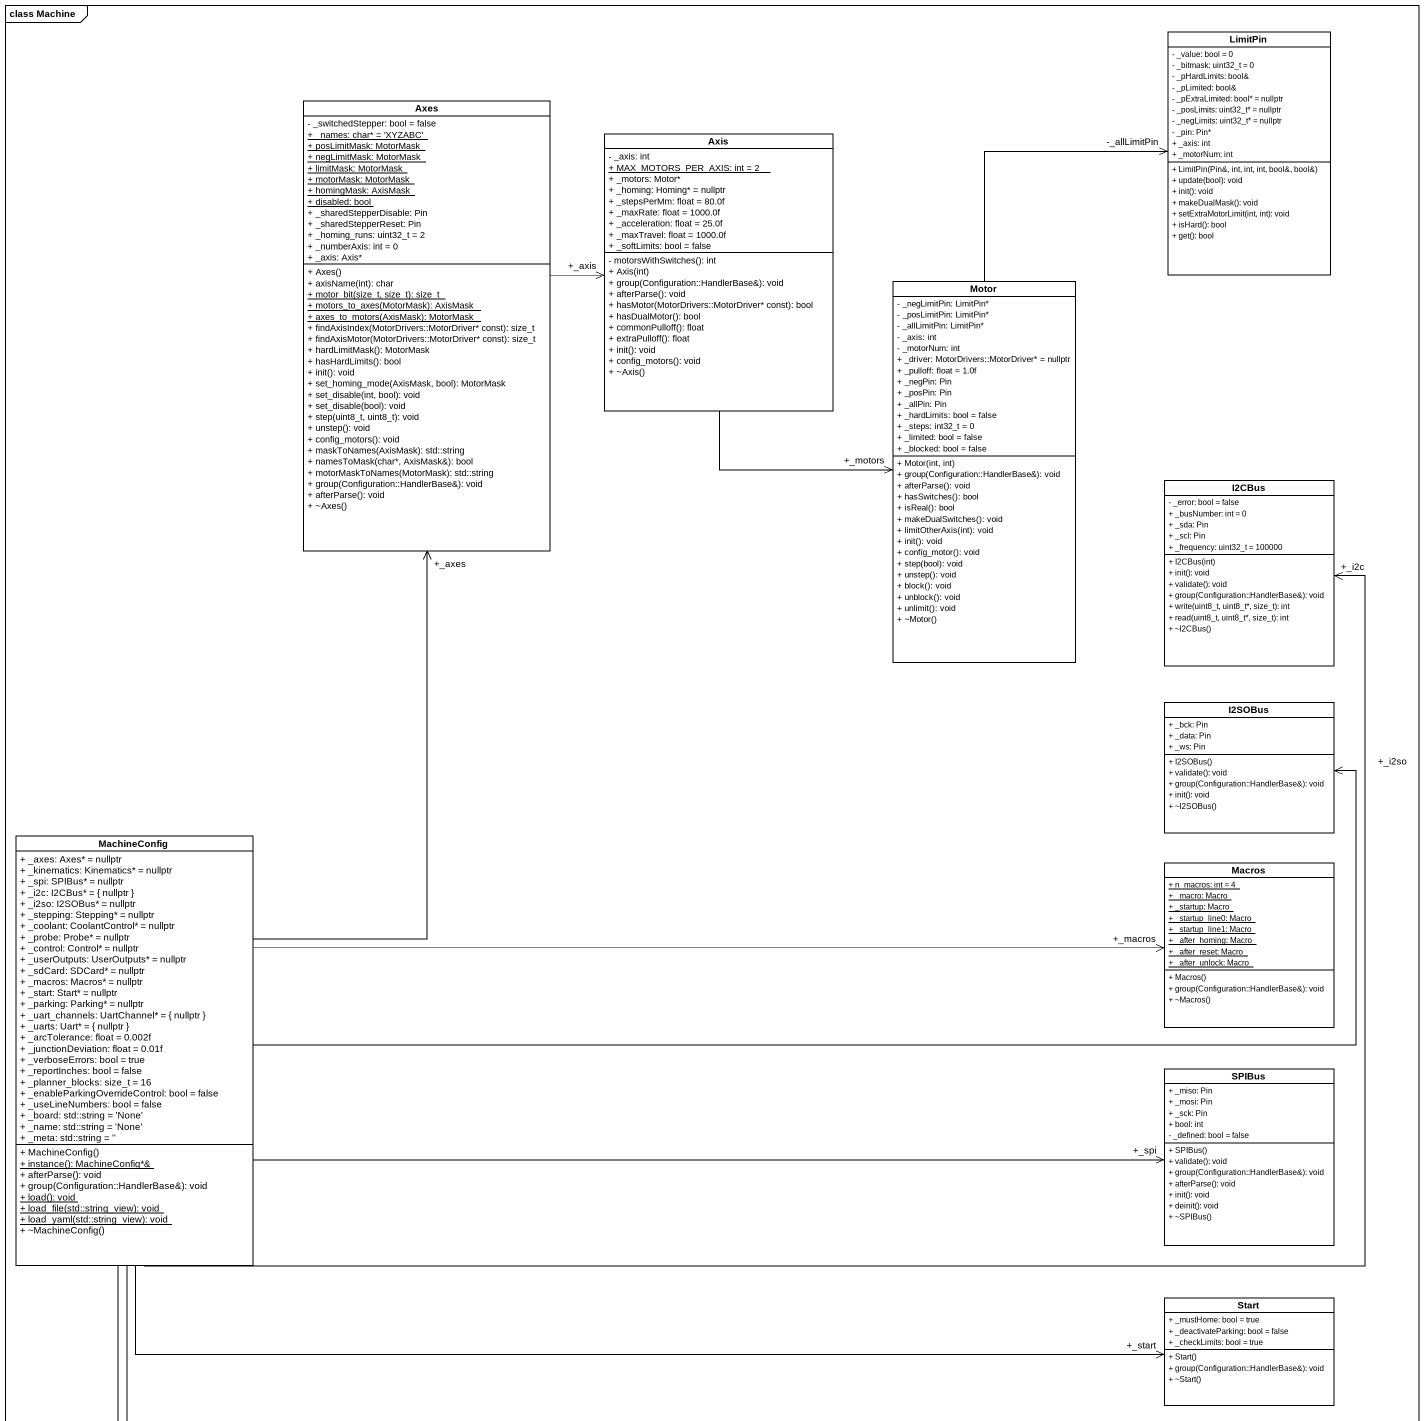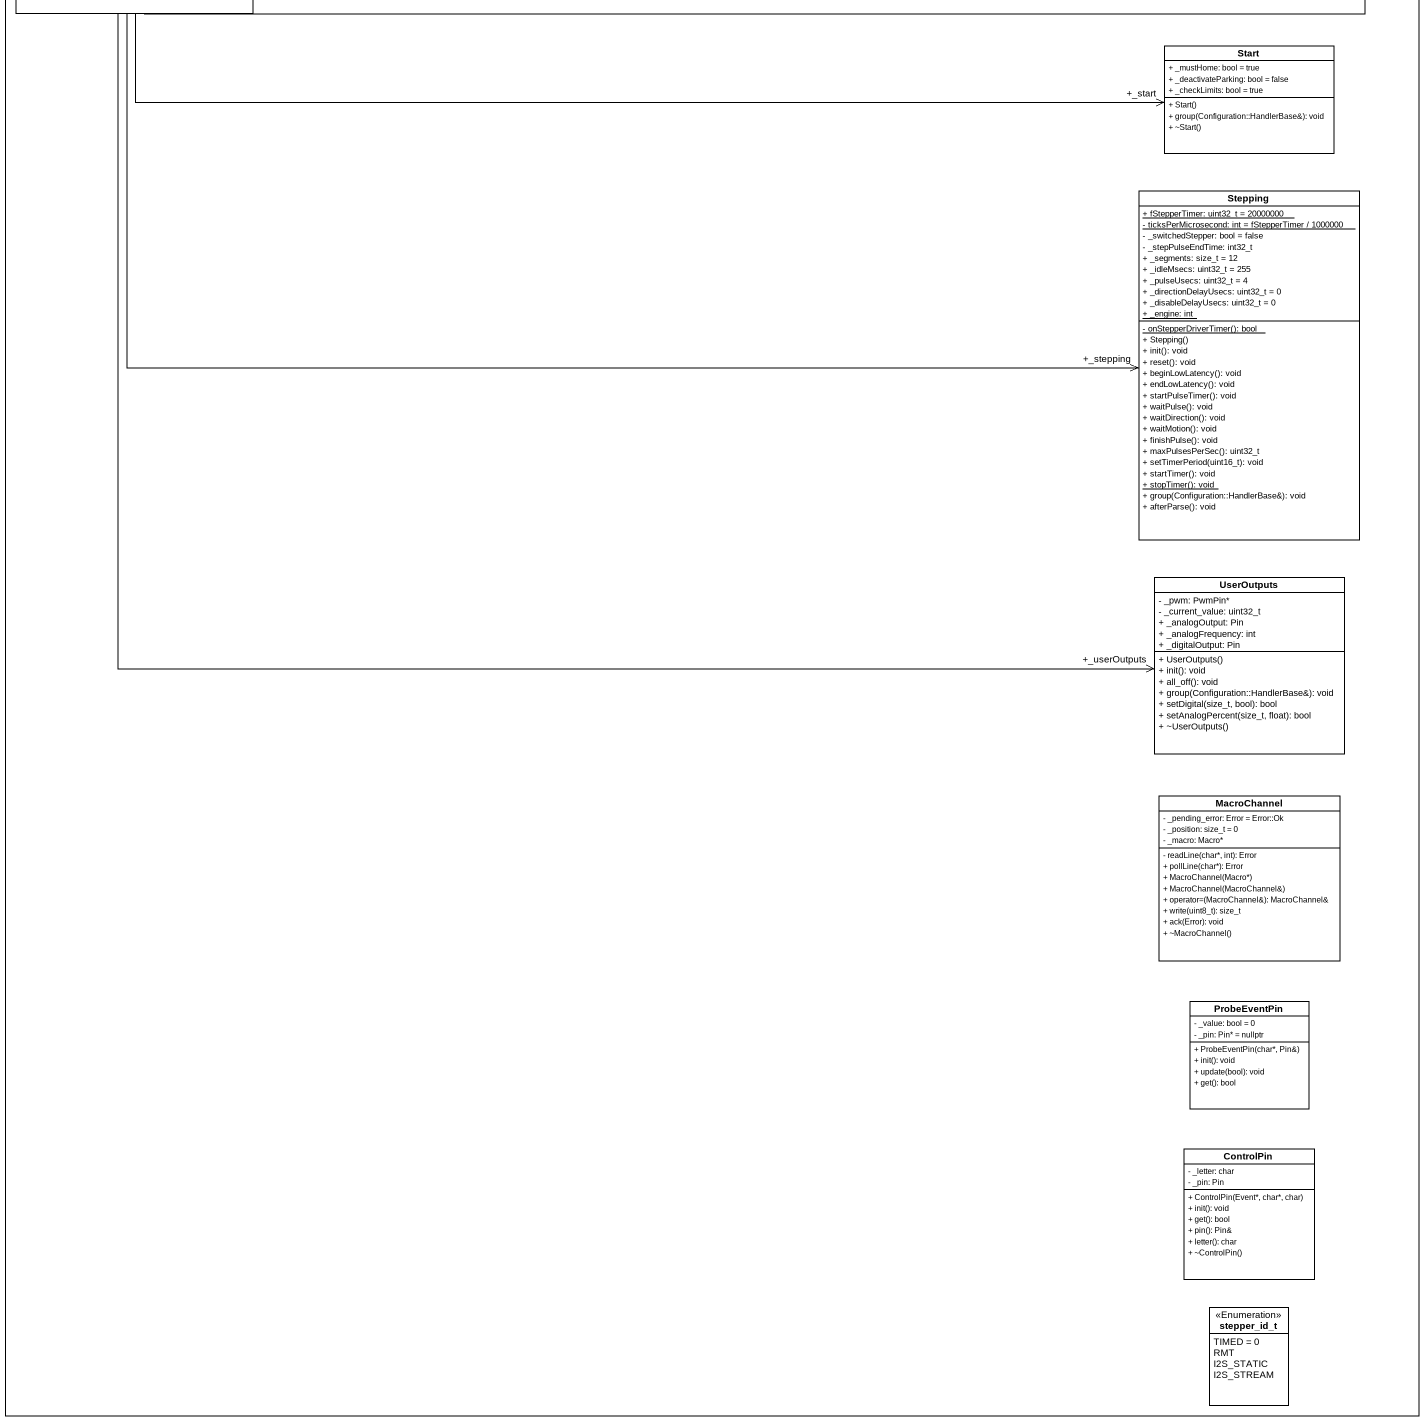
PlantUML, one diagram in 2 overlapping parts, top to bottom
@startuml
mainframe class Machine
hide circle
hide empty members
skinparam classAttributeIconSize 0
class LimitPin {
  - _value: bool = 0
  - _bitmask: uint32_t = 0
  - _pHardLimits: bool&
  - _pLimited: bool&
  - _pExtraLimited: bool* = nullptr
  - _posLimits: uint32_t* = nullptr
  - _negLimits: uint32_t* = nullptr
  - _pin: Pin*
  + _axis: int
  + _motorNum: int
  + LimitPin(Pin&, int, int, int, bool&, bool&)
  + update(bool): void
  + init(): void
  + makeDualMask(): void
  + setExtraMotorLimit(int, int): void
  + isHard(): bool
  + get(): bool
}
class Axes {
  - _switchedStepper: bool = false
  {static} + _names: char* = 'XYZABC'
  {static} + posLimitMask: MotorMask
  {static} + negLimitMask: MotorMask
  {static} + limitMask: MotorMask
  {static} + motorMask: MotorMask
  {static} + homingMask: AxisMask
  {static} + disabled: bool
  + _sharedStepperDisable: Pin
  + _sharedStepperReset: Pin
  + _homing_runs: uint32_t = 2
  + _numberAxis: int = 0
  + _axis: Axis*
  + Axes()
  + axisName(int): char
  {static} + motor_bit(size_t, size_t): size_t
  {static} + motors_to_axes(MotorMask): AxisMask
  {static} + axes_to_motors(AxisMask): MotorMask
  + findAxisIndex(MotorDrivers::MotorDriver* const): size_t
  + findAxisMotor(MotorDrivers::MotorDriver* const): size_t
  + hardLimitMask(): MotorMask
  + hasHardLimits(): bool
  + init(): void
  + set_homing_mode(AxisMask, bool): MotorMask
  + set_disable(int, bool): void
  + set_disable(bool): void
  + step(uint8_t, uint8_t): void
  + unstep(): void
  + config_motors(): void
  + maskToNames(AxisMask): std::string
  + namesToMask(char*, AxisMask&): bool
  + motorMaskToNames(MotorMask): std::string
  + group(Configuration::HandlerBase&): void
  + afterParse(): void
  + ~Axes()
}
class Axis {
  - _axis: int
  {static} + MAX_MOTORS_PER_AXIS: int = 2
  + _motors: Motor*
  + _homing: Homing* = nullptr
  + _stepsPerMm: float = 80.0f
  + _maxRate: float = 1000.0f
  + _acceleration: float = 25.0f
  + _maxTravel: float = 1000.0f
  + _softLimits: bool = false
  - motorsWithSwitches(): int
  + Axis(int)
  + group(Configuration::HandlerBase&): void
  + afterParse(): void
  + hasMotor(MotorDrivers::MotorDriver* const): bool
  + hasDualMotor(): bool
  + commonPulloff(): float
  + extraPulloff(): float
  + init(): void
  + config_motors(): void
  + ~Axis()
}
class Motor {
  - _negLimitPin: LimitPin*
  - _posLimitPin: LimitPin*
  - _allLimitPin: LimitPin*
  - _axis: int
  - _motorNum: int
  + _driver: MotorDrivers::MotorDriver* = nullptr
  + _pulloff: float = 1.0f
  + _negPin: Pin
  + _posPin: Pin
  + _allPin: Pin
  + _hardLimits: bool = false
  + _steps: int32_t = 0
  + _limited: bool = false
  + _blocked: bool = false
  + Motor(int, int)
  + group(Configuration::HandlerBase&): void
  + afterParse(): void
  + hasSwitches(): bool
  + isReal(): bool
  + makeDualSwitches(): void
  + limitOtherAxis(int): void
  + init(): void
  + config_motor(): void
  + step(bool): void
  + unstep(): void
  + block(): void
  + unblock(): void
  + unlimit(): void
  + ~Motor()
}
class I2CBus {
  - _error: bool = false
  + _busNumber: int = 0
  + _sda: Pin
  + _scl: Pin
  + _frequency: uint32_t = 100000
  + I2CBus(int)
  + init(): void
  + validate(): void
  + group(Configuration::HandlerBase&): void
  + write(uint8_t, uint8_t*, size_t): int
  + read(uint8_t, uint8_t*, size_t): int
  + ~I2CBus()
}
class I2SOBus {
  + _bck: Pin
  + _data: Pin
  + _ws: Pin
  + I2SOBus()
  + validate(): void
  + group(Configuration::HandlerBase&): void
  + init(): void
  + ~I2SOBus()
}
class MachineConfig {
  + _axes: Axes* = nullptr
  + _kinematics: Kinematics* = nullptr
  + _spi: SPIBus* = nullptr
  + _i2c: I2CBus* = { nullptr }
  + _i2so: I2SOBus* = nullptr
  + _stepping: Stepping* = nullptr
  + _coolant: CoolantControl* = nullptr
  + _probe: Probe* = nullptr
  + _control: Control* = nullptr
  + _userOutputs: UserOutputs* = nullptr
  + _sdCard: SDCard* = nullptr
  + _macros: Macros* = nullptr
  + _start: Start* = nullptr
  + _parking: Parking* = nullptr
  + _uart_channels: UartChannel* = { nullptr }
  + _uarts: Uart* = { nullptr }
  + _arcTolerance: float = 0.002f
  + _junctionDeviation: float = 0.01f
  + _verboseErrors: bool = true
  + _reportInches: bool = false
  + _planner_blocks: size_t = 16
  + _enableParkingOverrideControl: bool = false
  + _useLineNumbers: bool = false
  + _board: std::string = 'None'
  + _name: std::string = 'None'
  + _meta: std::string = ''
  + MachineConfig()
  {static} + instance(): MachineConfig*&
  + afterParse(): void
  + group(Configuration::HandlerBase&): void
  {static} + load(): void
  {static} + load_file(std::string_view): void
  {static} + load_yaml(std::string_view): void
  + ~MachineConfig()
}
class Macros {
  {static} + n_macros: int = 4
  {static} + _macro: Macro
  {static} + _startup: Macro
  {static} + _startup_line0: Macro
  {static} + _startup_line1: Macro
  {static} + _after_homing: Macro
  {static} + _after_reset: Macro
  {static} + _after_unlock: Macro
  + Macros()
  + group(Configuration::HandlerBase&): void
  + ~Macros()
}
class SPIBus {
  + _miso: Pin
  + _mosi: Pin
  + _sck: Pin
  + bool: int
  - _defined: bool = false
  + SPIBus()
  + validate(): void
  + group(Configuration::HandlerBase&): void
  + afterParse(): void
  + init(): void
  + deinit(): void
  + ~SPIBus()
}
class "Start" as Start_ {
  + _mustHome: bool = true
  + _deactivateParking: bool = false
  + _checkLimits: bool = true
  + Start()
  + group(Configuration::HandlerBase&): void
  + ~Start()
}
class Stepping {
  {static} + fStepperTimer: uint32_t = 20000000
  {static} - ticksPerMicrosecond: int = fStepperTimer / 1000000
  - _switchedStepper: bool = false
  - _stepPulseEndTime: int32_t
  + _segments: size_t = 12
  + _idleMsecs: uint32_t = 255
  + _pulseUsecs: uint32_t = 4
  + _directionDelayUsecs: uint32_t = 0
  + _disableDelayUsecs: uint32_t = 0
  {static} + _engine: int
  {static} - onStepperDriverTimer(): bool
  + Stepping()
  + init(): void
  + reset(): void
  + beginLowLatency(): void
  + endLowLatency(): void
  + startPulseTimer(): void
  + waitPulse(): void
  + waitDirection(): void
  + waitMotion(): void
  + finishPulse(): void
  + maxPulsesPerSec(): uint32_t
  + setTimerPeriod(uint16_t): void
  + startTimer(): void
  {static} + stopTimer(): void
  + group(Configuration::HandlerBase&): void
  + afterParse(): void
}
class UserOutputs {
  - _pwm: PwmPin*
  - _current_value: uint32_t
  + _analogOutput: Pin
  + _analogFrequency: int
  + _digitalOutput: Pin
  + UserOutputs()
  + init(): void
  + all_off(): void
  + group(Configuration::HandlerBase&): void
  + setDigital(size_t, bool): bool
  + setAnalogPercent(size_t, float): bool
  + ~UserOutputs()
}
class MacroChannel {
  - _pending_error: Error = Error::Ok
  - _position: size_t = 0
  - _macro: Macro*
  - readLine(char*, int): Error
  + pollLine(char*): Error
  + MacroChannel(Macro*)
  + MacroChannel(MacroChannel&)
  + operator=(MacroChannel&): MacroChannel&
  + write(uint8_t): size_t
  + ack(Error): void
  + ~MacroChannel()
}
class ProbeEventPin {
  - _value: bool = 0
  - _pin: Pin* = nullptr
  + ProbeEventPin(char*, Pin&)
  + init(): void
  + update(bool): void
  + get(): bool
}
class ControlPin {
  - _letter: char
  - _pin: Pin
  + ControlPin(Event*, char*, char)
  + init(): void
  + get(): bool
  + pin(): Pin&
  + letter(): char
  + ~ControlPin()
}
enum stepper_id_t <<Enumeration>> {
  TIMED = 0
  RMT
  I2S_STATIC
  I2S_STREAM
}
Axes -right-> "+_axis" Axis
Axis --> "+_motors" Motor
Motor -up-> "-_allLimitPin" LimitPin
MachineConfig -up-> "+_axes" Axes
MachineConfig -right-> "+_i2c" I2CBus
MachineConfig -right-> "+_i2so" I2SOBus
MachineConfig -right-> "+_macros" Macros
MachineConfig -right-> "+_spi" SPIBus
MachineConfig -right-> "+_start" Start_
MachineConfig -right-> "+_stepping" Stepping
MachineConfig --> "+_userOutputs" UserOutputs
@enduml
